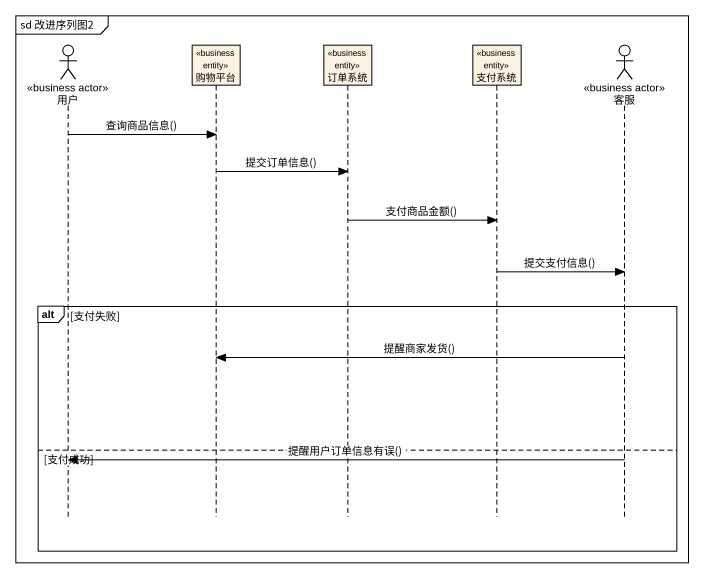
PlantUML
@startuml
mainframe sd 改进序列图2
hide footbox
actor 用户 <<business actor>>
participant 购物平台 <<business entity>>
participant 订单系统 <<business entity>>
participant 支付系统 <<business entity>>
actor 客服 <<business actor>>

用户 -> 购物平台 : 查询商品信息()
购物平台 -> 订单系统 : 提交订单信息()
订单系统 -> 支付系统 : 支付商品金额()
支付系统 -> 客服 : 提交支付信息()
alt 支付失败
  客服 -> 购物平台 : 提醒商家发货()
else 支付成功
  客服 -> 用户 : 提醒用户订单信息有误()
end
@enduml
